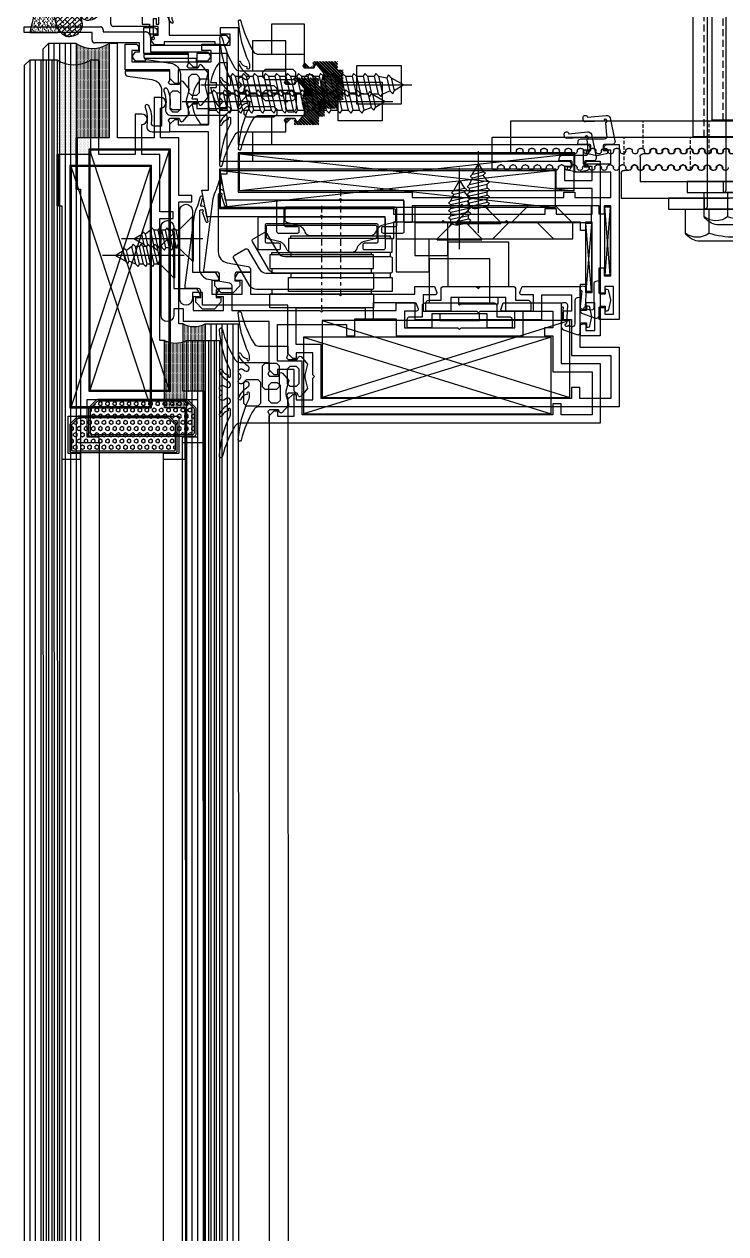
# Model space of a CAD drawing. Header units: inches. Extents: x 4821 to 127877, y 58012 to 433683.
# Drawn here: x 34404.5 to 34531.6, y 149500.8 to 149720 of the extents above; entities that cross this region are included whole.
import ezdxf

# ---------------------------------------------------------------- set-up
doc = ezdxf.new("R2010")
doc.units = ezdxf.units.IN
doc.header["$MEASUREMENT"] = 0
for name, pattern in [('$1$AUSGEZOGEN', [0]), ('$1$Center', [29.999999, 12, -6, 6, -6]), ('$1$DASHDOT', [25.4, 12.7, -6.35, 0, -6.35]), ('$1$DASHED', [19.05, 12.7, -6.35])]:
    doc.linetypes.add(name, pattern=pattern)
for name, color, linetype in [('$1$ACC', 2, 'Continuous'), ('$1$BEAM', 2, 'Continuous'), ('A-FURN-FIXD', 10, 'Continuous'), ('A-FURN-FREE', 10, 'Continuous'), ('A-WAL-CMU', 7, 'Continuous')]:
    doc.layers.add(name, color=color, linetype=linetype)

# ---------------------------------------------------------------- blocks, each defined once
blk = doc.blocks.new('$1$joint silicone 2')
h = blk.add_hatch()
h.set_pattern_fill('AR-SAND', color=11, scale=0.3)
h.set_pattern_definition([(37.5, (18049.9647, 8866.313), (-0.018898007, 0.578047131), [0, -0.456, 0, -0.51, 0, -0.4875]), (7.5, (18049.9647, 8866.313), (0.530933012, 0.84664382), [0, -0.246, 0, -0.411, 0, -0.1575]), (327.5, (18049.5957, 8866.313), (0.934242559, 0.001697716), [0, -0.15, 0, -0.54, 0, -0.705]), (317.5, (18049.5957, 8866.313), (0.90183798, 0.26330267), [0, -0.075, 0, -0.354, 0, -0.405])])
edge = h.paths.add_edge_path()
edge.add_line((-6.23, 1.18), (-6.21, 1.17))
edge.add_line((-6.21, 1.17), (-5.75, 0.91))
edge.add_line((-5.75, 0.91), (-5.19, 0.68))
edge.add_line((-5.19, 0.68), (-4.55, 0.49))
edge.add_line((-4.55, 0.49), (-3.83, 0.33))
edge.add_line((-3.83, 0.33), (-3.05, 0.21))
edge.add_line((-3.05, 0.21), (-2.21, 0.11))
edge.add_line((-2.21, 0.11), (-1.35, 0.05))
edge.add_line((-1.35, 0.05), (-0.45, 0.01))
edge.add_line((-0.45, 0.01), (0.45, -0.01))
edge.add_line((0.45, -0.01), (1.36, 0.01))
edge.add_line((1.36, 0.01), (2.25, 0.05))
edge.add_line((2.25, 0.05), (3.12, 0.11))
edge.add_line((3.12, 0.11), (3.95, 0.21))
edge.add_line((3.95, 0.21), (4.73, 0.33))
edge.add_line((4.73, 0.33), (5.45, 0.49))
edge.add_line((5.45, 0.49), (6.1, 0.68))
edge.add_line((6.1, 0.68), (6.66, 0.91))
edge.add_line((6.66, 0.91), (7.12, 1.17))
edge.add_line((7.12, 1.17), (7.13, 1.18))
edge.add_line((7.13, 1.18), (7.45, 0.83))
edge.add_line((7.45, 0.83), (7.45, -4.17))
edge.add_arc((0.45, -28.17), 25, 73.7398, 106.2602)
edge.add_line((-6.55, -4.17), (-6.55, 0.83))
edge.add_line((-6.55, 0.83), (-6.23, 1.18))
at = {"color": 11}
blk.add_lwpolyline([(-6.23, 1.18), (-6.21, 1.17), (-5.75, 0.91), (-5.19, 0.68), (-4.55, 0.49), (-3.83, 0.33), (-3.05, 0.21), (-2.21, 0.11), (-1.35, 0.05), (-0.45, 0.01), (0.45, -0.01), (1.36, 0.01), (2.25, 0.05), (3.12, 0.11), (3.95, 0.21), (4.73, 0.33), (5.45, 0.49), (6.1, 0.68), (6.66, 0.91), (7.12, 1.17), (7.13, 1.18), (7.45, 0.83), (7.45, -4.17, 0.142857), (-6.55, -4.17), (-6.55, 0.83)], format="xyb", close=True, dxfattribs=at)
blk = doc.blocks.new('$1$GTSY500502')
at = {"color": 151}
blk.add_lwpolyline([(-1.78, 2.38, -0.668179), (-2.07, 1.7), (-2.35, 1.7), (-2.35, 0), (-2.01, -0.29), (-1.68, 0), (0, 0), (0, -0.49), (-1, -0.49), (-1, -0.99), (1.91, -0.99, 0.15392), (2.48, -0.81, -0.807191), (2.77, -1.07, -0.191853), (2.18, -1.52, -0.072848), (0.68, -1.72), (0, -1.72), (0, -3), (-2.5, -3), (-2.5, -2.5, 0.414214), (-2.8, -2.2), (-8.2, -2.2, 0.414214), (-8.5, -2.5), (-8.5, -3), (-11, -3), (-11, -1.72), (-11.68, -1.72, -0.072848), (-13.18, -1.52, -0.191853), (-13.77, -1.07, -0.807191), (-13.48, -0.81, 0.15392), (-12.91, -0.99), (-10, -0.99), (-10, -0.49), (-11, -0.49), (-11, 0), (-9.32, 0), (-8.99, -0.29), (-8.65, 0), (-8.65, 1.7), (-8.93, 1.7, -0.668179), (-9.22, 2.38), (-7.8, 3.8), (-3.2, 3.8)], format="xyb", close=True, dxfattribs=at)
blk.add_lwpolyline([(-3.64, 0.49), (-4.13, 0), (-6.87, 0), (-7.36, 0.49), (-7.36, 1.47), (-6.87, 1.96), (-4.13, 1.96), (-3.64, 1.47)], close=True, dxfattribs=at)
blk = doc.blocks.new('$1$Fixed bracket Plan')
at = {"layer": 'A-FURN-FIXD', "linetype": '$1$DASHED', "ltscale": 0.1}
blk.add_line((59.15, -25.9), (59.15, 25.9), dxfattribs=at)
at = {"layer": 'A-FURN-FIXD'}
for p, q in [((61.15, -25.9), (61.15, 25.9)), ((58.65, 22.83), (58.65, -38.58)), ((97.6, -26), (9.7, -26)), ((46.15, -25.9), (61.15, -25.9)), ((97.6, -31.5), (97.6, -26)), ((55.2, -32), (55.4, -32)), ((56.3, -31), (56.5, -31)), ((57.4, -32), (57.6, -32)), ((58.5, -31), (58.7, -31)), ((59.6, -32), (59.8, -32)), ((60.7, -31), (60.9, -31)), ((61.8, -32), (62, -32)), ((62.9, -31), (63.1, -31)), ((64, -32), (64.2, -32)), ((65.1, -31), (65.3, -31)), ((66.2, -32), (66.4, -32)), ((67.3, -31), (67.5, -31)), ((68.4, -32), (68.6, -32)), ((69.5, -31), (69.7, -31)), ((70.6, -32), (70.8, -32)), ((71.7, -31), (71.9, -31)), ((72.8, -32), (73.7, -32)), ((73.9, -31), (74.1, -31)), ((74.2, -32.5), (74.2, -37)), ((76.1, -31), (76.3, -31)), ((78.3, -31), (78.5, -31)), ((80.5, -31), (80.7, -31)), ((82.7, -31), (82.9, -31)), ((84.9, -31), (85.1, -31)), ((87.1, -31), (87.3, -31)), ((89.3, -31), (89.5, -31)), ((91.5, -31), (91.7, -31)), ((93.7, -31), (93.9, -31)), ((95.9, -31), (96.1, -31)), ((41.65, -37), (65.65, -37)), ((74.2, -37), (54.65, -37)), ((59.15, -37), (59.15, -39)), ((65.65, -37), (65.65, -39)), ((65.65, -39), (41.65, -39)), ((48.23, -39), (59.07, -39)), ((58.33, -39), (58.33, -43.41)), ((62.58, -39), (59.07, -39)), ((62.58, -43.41), (62.58, -39)), ((47.05, -44.83), (60.25, -44.83))]:
    blk.add_line(p, q, dxfattribs=at)
at = {"layer": 'A-FURN-FIXD', "linetype": '$1$DASHED', "ltscale": 0.05}
for p, q in [((61.65, -31.93), (61.65, -26)), ((73.65, -31.07), (73.65, -26))]:
    blk.add_line(p, q, dxfattribs=at)
at = {"layer": 'A-FURN-FIXD'}
for centre, radius, start, end in [((55.3, -31.5), 0.5, 180, 0), ((55.4, -31.5), 0.5, 270, 0), ((56.3, -31.5), 0.5, 90, 180), ((56.4, -31.5), 0.5, 0, 180), ((56.5, -31.5), 0.5, 0, 90), ((57.4, -31.5), 0.5, 180, 270), ((57.5, -31.5), 0.5, 180, 0), ((57.6, -31.5), 0.5, 270, 0), ((58.5, -31.5), 0.5, 90, 180), ((58.6, -31.5), 0.5, 0, 180), ((58.7, -31.5), 0.5, 0, 90), ((59.6, -31.5), 0.5, 180, 270), ((59.7, -31.5), 0.5, 180, 0), ((59.8, -31.5), 0.5, 270, 0), ((60.7, -31.5), 0.5, 90, 180), ((60.8, -31.5), 0.5, 0, 180), ((60.9, -31.5), 0.5, 0, 90), ((61.8, -31.5), 0.5, 180, 270), ((61.9, -31.5), 0.5, 180, 0), ((62, -31.5), 0.5, 270, 0), ((62.9, -31.5), 0.5, 90, 180), ((63, -31.5), 0.5, 0, 180), ((63.1, -31.5), 0.5, 0, 90), ((64, -31.5), 0.5, 180, 270), ((64.1, -31.5), 0.5, 180, 0), ((64.2, -31.5), 0.5, 270, 0), ((65.1, -31.5), 0.5, 90, 180), ((65.2, -31.5), 0.5, 0, 180), ((65.3, -31.5), 0.5, 0, 90), ((66.2, -31.5), 0.5, 180, 270), ((66.3, -31.5), 0.5, 180, 0), ((66.4, -31.5), 0.5, 270, 0), ((67.3, -31.5), 0.5, 90, 180), ((67.4, -31.5), 0.5, 0, 180), ((67.5, -31.5), 0.5, 0, 90), ((68.4, -31.5), 0.5, 180, 270), ((68.5, -31.5), 0.5, 180, 0), ((68.6, -31.5), 0.5, 270, 360), ((69.5, -31.5), 0.5, 90, 180), ((69.6, -31.5), 0.5, 0, 180), ((69.7, -31.5), 0.5, 0, 90), ((70.6, -31.5), 0.5, 180, 270), ((70.7, -31.5), 0.5, 180, 0), ((70.8, -31.5), 0.5, 270, 0), ((71.7, -31.5), 0.5, 90, 180), ((71.8, -31.5), 0.5, 0, 180), ((71.9, -31.5), 0.5, 0, 90), ((72.8, -31.5), 0.5, 180, 270), ((72.9, -31.5), 0.5, 180, 0), ((73.9, -31.5), 0.5, 90, 180), ((73.7, -32.5), 0.5, 0, 90), ((74.1, -31.5), 0.5, 0, 90), ((75.1, -31.5), 0.5, 180, 0), ((76.1, -31.5), 0.5, 90, 180), ((76.3, -31.5), 0.5, 0, 90), ((77.3, -31.5), 0.5, 180, 0), ((78.3, -31.5), 0.5, 90, 180), ((78.5, -31.5), 0.5, 0, 90), ((79.5, -31.5), 0.5, 180, 0), ((80.5, -31.5), 0.5, 90, 180), ((80.7, -31.5), 0.5, 0, 90), ((81.7, -31.5), 0.5, 180, 0), ((82.7, -31.5), 0.5, 90, 180), ((82.9, -31.5), 0.5, 0, 90), ((83.9, -31.5), 0.5, 180, 0), ((84.9, -31.5), 0.5, 90, 180), ((85.1, -31.5), 0.5, 0, 90), ((86.1, -31.5), 0.5, 180, 0), ((87.1, -31.5), 0.5, 90, 180), ((87.3, -31.5), 0.5, 0, 90), ((88.3, -31.5), 0.5, 180, 0), ((89.3, -31.5), 0.5, 90, 180), ((89.5, -31.5), 0.5, 0, 90), ((90.5, -31.5), 0.5, 180, 0), ((91.5, -31.5), 0.5, 90, 180), ((91.7, -31.5), 0.5, 0, 90), ((92.7, -31.5), 0.5, 180, 0), ((93.7, -31.5), 0.5, 90, 180), ((93.9, -31.5), 0.5, 0, 90), ((94.9, -31.5), 0.5, 180, 0), ((95.9, -31.5), 0.5, 90, 180), ((96.1, -31.5), 0.5, 0, 90), ((97.1, -31.5), 0.5, 180, 0), ((59.07, -38.58), 0.417, 180, 270), ((53.65, -28.37), 15.75, 252.7319, 287.2681), ((60.45, -40.54), 3.57, 233.4429, 306.5571), ((59.73, -41.37), 3.5, 278.6993, 324.5157)]:
    blk.add_arc(centre, radius, start, end, dxfattribs=at)
blk = doc.blocks.new('$1$Stay Arm 93652400PI')
at = {"layer": 'A-FURN-FIXD', "linetype": '$1$Center', "ltscale": 0.1}
blk.add_line((147.23, 130.15), (147.23, 149.12), dxfattribs=at)
at = {"layer": 'A-FURN-FIXD'}
for p, q in [((138.23, 145.32), (138.23, 146.12)), ((156.23, 145.32), (156.23, 146.12)), ((138.23, 141.52), (138.23, 142.32)), ((138.23, 141.52), (138.23, 142.32)), ((156.23, 141.52), (156.23, 142.3))]:
    blk.add_line(p, q, dxfattribs=at)
for points in [[(137.83, 146.12), (137.83, 148.62), (156.63, 148.62), (156.63, 146.12)], [(137.83, 139.02), (156.63, 139.02), (156.63, 141.52), (137.83, 141.52)]]:
    blk.add_lwpolyline(points, close=True, dxfattribs=at)
for points in [[(157.25, 142.32), (138.13, 142.32, -0.414214), (137.83, 142.62), (137.83, 145.02, -0.414214), (138.13, 145.32), (158.97, 145.32, -0.26675), (160.27, 144.58), (163.18, 139.58, -0.414214), (163.08, 139.17), (161, 137.96, -0.414214), (160.59, 138.07), (158.55, 141.58, 0.26675)], [(158.43, 132.12), (136.03, 132.12, -0.414214), (135.73, 132.42), (135.73, 137.82, -0.414214), (136.03, 138.12), (139.43, 138.12, -0.414214), (139.73, 137.82), (139.73, 137.16, -0.414214), (139.43, 136.86), (137.29, 136.86, 0.414214), (136.99, 136.56), (136.99, 133.68, 0.414214), (137.29, 133.38), (157.17, 133.38, 0.414214), (157.47, 133.68), (157.47, 136.56, 0.414214), (157.17, 136.86), (155.03, 136.86, -0.414214), (154.73, 137.16), (154.73, 137.82, -0.414214), (155.03, 138.12), (158.43, 138.12, -0.414214), (158.73, 137.82), (158.73, 132.42, -0.414214)], [(137.47, 136.13), (139.47, 136.62, 0.253533), (140.87, 137.91, -0.319758), (141.82, 138.58), (152.65, 138.58, -0.319758), (153.59, 137.91, 0.253533), (155, 136.62), (157, 136.13, -0.344221), (157.22, 135.83), (157.22, 133.93, -0.414214), (156.92, 133.63), (137.54, 133.63, -0.414214), (137.24, 133.93), (137.24, 135.83, -0.344221)]]:
    blk.add_lwpolyline(points, format="xyb", close=True, dxfattribs=at)
blk.add_lwpolyline([(156.23, 139.02), (156.23, 138.58), (138.23, 138.58), (138.23, 139.02)], dxfattribs=at)
blk = doc.blocks.new('$1$GTSY500109')
at = {"layer": 'A-FURN-FIXD'}
blk.add_lwpolyline([(5.93, -8.75, 0.57735), (5.07, -8.75, -1), (4.2, -8.25), (4.49, -7.75, 0.965781), (3.64, -7.22, -0.138673), (1.56, -8.98, -1.037842), (1.37, -8.52, 0.283592), (2.23, -7.43, -0.584426), (2.31, -7.4, 1.39494), (2.44, -7), (1.75, -7, 0.111575), (1.32, -7.1, -0.09543), (-6.01, -9, -0.91232), (-6.08, -8.51, 0.076551), (-0.47, -6.14, 0.260148), (0, -5.29), (0, 0), (1.56, 0), (2.11, -0.24), (2.45, 0.05), (2.45, 1.67), (1.96, 1.89), (1.81, 2.1), (1.92, 2.38), (3.29, 3.53), (5.21, 3.03), (5.79, 3.03), (7.71, 3.53), (9.08, 2.38), (9.19, 2.1), (9.03, 1.89), (8.55, 1.67), (8.55, 0.05), (8.88, -0.24), (9.44, 0), (11, 0), (11, -5.29, 0.260148), (11.47, -6.14, 0.076551), (17.08, -8.51, -0.91232), (17, -9, -0.09543), (9.68, -7.1, 0.111575), (9.25, -7), (8.55, -7, 1.39494), (8.69, -7.4, -0.584426), (8.77, -7.43, 0.283592), (9.62, -8.52, -1.037842), (9.43, -8.98, -0.138673), (7.36, -7.22, 0.965781), (6.51, -7.75), (6.8, -8.25, -1)], format="xyb", close=True, dxfattribs=at)
for points in [[(4.13, -0.07), (3.64, 0.42), (3.64, 1.47), (4.13, 1.96), (6.87, 1.96), (7.36, 1.47), (7.36, 0.42), (6.87, -0.07)], [(3.59, -4.6), (3.1, -4.11), (3.1, -2.07), (3.59, -1.58), (7.41, -1.58), (7.9, -2.07), (7.9, -4.11), (7.41, -4.6)]]:
    blk.add_lwpolyline(points, close=True, dxfattribs=at)
blk = doc.blocks.new('$1$Flat head screw 4.2x9mm')
at = {"color": 71}
for p, q in [((-4.05, 0), (-4.05, -0.19)), ((4.05, 0), (-4.05, 0)), ((4.05, 0), (4.05, -0.19)), ((4.05, -0.19), (-4.05, -0.19)), ((-4.05, -0.19), (-1.78, -2.47)), ((4.05, -0.19), (1.78, -2.47)), ((-1.6, -3.17), (-2.02, -3.59)), ((-2.02, -3.59), (-1.6, -3.83)), ((0.29, -2.74), (-1.6, -3.17)), ((-1.6, -2.89), (-1.6, -3.17)), ((1.6, -3.1), (-1.6, -3.83)), ((1.6, -3.73), (-1.6, -4.45)), ((-1.6, -3.83), (-1.6, -4.45)), ((1.6, -3.1), (1.19, -2.88)), ((1.6, -3.1), (1.6, -2.89)), ((1.6, -3.1), (1.6, -3.73)), ((2.02, -3.96), (1.6, -3.73)), ((1.6, -4.38), (2.02, -3.96)), ((-1.6, -4.45), (-2.02, -4.87)), ((-2.02, -4.87), (-1.6, -5.11)), ((-1.6, -5.73), (-2.02, -6.15)), ((-2.02, -6.15), (-1.6, -6.39)), ((1.6, -4.38), (-1.6, -5.11)), ((1.6, -5.01), (-1.6, -5.73)), ((-1.6, -5.11), (-1.6, -5.73)), ((1.6, -5.66), (-1.6, -6.39)), ((-1.6, -6.39), (-1.6, -7.12)), ((1.6, -6.4), (-1.6, -7.12)), ((1.6, -4.38), (1.6, -5.01)), ((2.02, -5.24), (1.6, -5.01)), ((1.6, -5.66), (2.02, -5.24)), ((1.6, -5.66), (1.6, -6.4)), ((2.02, -6.63), (1.6, -6.4)), ((-1.6, -7.12), (-2.02, -7.55)), ((-2.02, -7.55), (-1.6, -7.78)), ((1.6, -7.05), (-1.6, -7.78)), ((-1.6, -7.78), (-0.88, -8.73)), ((-0.88, -8.73), (-1.3, -9.15)), ((1.06, -8.29), (-0.88, -8.73)), ((1.6, -7.05), (1.06, -8.29)), ((1.48, -8.52), (1.06, -8.29)), ((1.06, -8.95), (1.48, -8.52)), ((1.6, -7.05), (2.02, -6.63)), ((-1.3, -9.15), (-0.88, -9.38)), ((1.06, -8.95), (-0.88, -9.38)), ((0, -10.79), (-0.88, -9.38)), ((1.06, -8.95), (0, -10.79))]:
    blk.add_line(p, q, dxfattribs=at)
at = {"color": 2}
blk.add_line((0, 1.7), (0, -13.07), dxfattribs=at)
at = {"color": 71}
for centre, radius, start, end in [((-2.2, -2.89), 0.6, 0, 45), ((0.57, -3.99), 1.28, 60.7936, 102.7393), ((2.2, -2.89), 0.6, 135, 180)]:
    blk.add_arc(centre, radius, start, end, dxfattribs=at)
blk = doc.blocks.new('$1$closekit')
at = {"layer": 'A-FURN-FREE'}
for p, q in [((-19.4, 14), (-16.4, 17)), ((-19.4, 9), (-16.4, 6)), ((-19.4, 1.05), (-16.4, 4.05)), ((-16.4, 4.05), (-18.67, 1.78)), ((-16.21, 4.05), (-16.4, 4.05)), ((-16.4, -4.05), (-16.4, 4.05)), ((-16.21, -4.05), (-16.21, 4.05)), ((-14.51, 0), (-29.28, 0)), ((-27, 0), (-25.59, 0.88)), ((-25.15, -1.06), (-27, 0)), ((-25.36, 1.3), (-25.59, 0.88)), ((-25.15, -1.06), (-25.59, 0.88)), ((-24.94, 0.88), (-25.36, 1.3)), ((-23.99, 1.6), (-24.94, 0.88)), ((-24.5, -1.06), (-24.94, 0.88)), ((-23.75, 2.02), (-23.99, 1.6)), ((-23.26, -1.6), (-23.99, 1.6)), ((-23.33, 1.6), (-23.75, 2.02)), ((-22.61, -1.6), (-23.33, 1.6)), ((-22.6, 1.6), (-23.33, 1.6)), ((-22.36, 2.02), (-22.6, 1.6)), ((-21.87, -1.6), (-22.6, 1.6)), ((-21.94, 1.6), (-22.36, 2.02)), ((-21.32, 1.6), (-21.94, 1.6)), ((-21.22, -1.6), (-21.94, 1.6)), ((-21.08, 2.02), (-21.32, 1.6)), ((-20.59, -1.6), (-21.32, 1.6)), ((-20.66, 1.6), (-21.08, 2.02)), ((-20.04, 1.6), (-20.66, 1.6)), ((-19.94, -1.6), (-20.66, 1.6)), ((-19.8, 2.02), (-20.04, 1.6)), ((-19.31, -1.6), (-20.04, 1.6)), ((-19.38, 1.6), (-19.8, 2.02)), ((-18.95, -0.29), (-19.38, 1.6)), ((-19.1, 1.6), (-19.38, 1.6)), ((-25.15, -1.06), (-24.73, -1.48)), ((-24.73, -1.48), (-24.5, -1.06)), ((-23.26, -1.6), (-24.5, -1.06)), ((-23.26, -1.6), (-22.84, -2.02)), ((-22.84, -2.02), (-22.61, -1.6)), ((-21.87, -1.6), (-22.61, -1.6)), ((-21.87, -1.6), (-21.45, -2.02)), ((-21.45, -2.02), (-21.22, -1.6)), ((-20.59, -1.6), (-21.22, -1.6)), ((-20.59, -1.6), (-20.17, -2.02)), ((-20.17, -2.02), (-19.94, -1.6)), ((-19.31, -1.6), (-19.94, -1.6)), ((-19.4, -1.05), (-16.4, -4.05)), ((-19.31, -1.6), (-19.08, -1.19)), ((-19.31, -1.6), (-19.1, -1.6)), ((-16.4, -4.05), (-18.67, -1.78)), ((-16.21, -4.05), (-16.4, -4.05))]:
    blk.add_line(p, q, dxfattribs=at)
blk.add_lwpolyline([(-16.4, -11.5), (-16.4, 20.5), (-19.4, 20.5), (-19.4, -11.5), (-10.4, -11.5), (-10.4, -5.5), (-16.4, -5.5)], dxfattribs=at)
blk.add_lwpolyline([(-4.3, -6.75, -0.414214), (-4.8, -6.25), (-4.8, -0.4), (-4.4, 0), (-4.8, 0.4), (-4.8, 6.25, -0.414214), (-4.3, 6.75), (-2.3, 6.75), (-2.3, 9, -0.414214), (-1.8, 9.5), (-0.3, 9.5), (-0.3, 5), (-2.8, 5), (-2.8, -5), (-0.3, -5), (-0.3, -9.5), (-1.8, -9.5, -0.414214), (-2.3, -9), (-2.3, -6.75)], format="xyb", close=True, dxfattribs=at)
for points in [[(-12.8, 5.5), (-12.8, -5.5), (-4.8, -5.5), (-4.8, 5.5)], [(-2.8, -3.59), (-1.62, -3.59), (-1.62, 3.59), (-2.8, 3.59)]]:
    blk.add_lwpolyline(points, close=True, dxfattribs=at)
for centre, radius, start, end in [((-19.1, 2.2), 0.6, 270, 315), ((-19.1, -2.2), 0.6, 45, 90), ((-20.2, -0.57), 1.28, 330.7936, 12.7393)]:
    blk.add_arc(centre, radius, start, end, dxfattribs=at)
blk = doc.blocks.new('$1$latsg')
at = {"color": 16}
blk.add_line((0, -4.63), (0, -4.63), dxfattribs=at)
at = {"color": 151}
blk.add_lwpolyline([(0, -2.33, -0.414214), (-0.5, -2.83), (-1.6, -2.83), (-1.6, -2.05, 0.414214), (-1.7, -1.95), (-2.49, -1.95), (-3.73, -3.14), (-3.73, -5.28), (-2.49, -6.47), (-1.7, -6.47, 0.414214), (-1.6, -6.37), (-1.6, -5.59), (-0.5, -5.59, -0.414214), (0, -6.09), (0, -8.42), (0.49, -8.42, 0.033024), (0.62, -8.41), (13.31, -6.73, 0.089231), (14.99, -6.16, -0.031349), (16.66, -5.63, 1.042186), (16.52, -5.25, 0.003956), (15.1, -5.64, -0.540004), (14.96, -5.55), (14.96, -5.32, 0.357511), (14.56, -4.83), (12.11, -4.34, 0.933108), (12.03, -4.63), (13.86, -5.26, -1.216572), (14.2, -5.46, -0.554991), (13.97, -5.84), (3.65, -5.84, -0.36397), (1.68, -4.19), (1.02, -0.41, 0.36397), (0.52, 0), (0, 0)], format="xyb", close=True, dxfattribs=at)
blk = doc.blocks.new('$1$GTSY500112')
at = {"layer": 'A-FURN-FIXD'}
blk.add_lwpolyline([(5.93, -11.75, 0.57735), (5.07, -11.75, -1), (4.2, -11.25), (4.49, -10.75, 0.965781), (3.64, -10.22, -0.138673), (1.56, -11.98, -1.037842), (1.37, -11.52, 0.283592), (2.23, -10.43, -0.584426), (2.31, -10.4, 1.39494), (2.44, -10), (1.75, -10, 0.111575), (1.32, -10.1, -0.09543), (-6.01, -12, -0.91232), (-6.08, -11.51, 0.076551), (-0.47, -9.14, 0.260148), (0, -8.29), (0, 0), (1.56, 0), (2.11, -0.24), (2.45, 0.05), (2.45, 1.67), (1.96, 1.89), (1.81, 2.1), (1.92, 2.38), (3.29, 3.53), (5.21, 3.03), (5.79, 3.03), (7.71, 3.53), (9.08, 2.38), (9.19, 2.1), (9.03, 1.89), (8.55, 1.67), (8.55, 0.05), (8.88, -0.24), (9.44, 0), (11, 0), (11, -8.29, 0.260148), (11.47, -9.14, 0.076551), (17.08, -11.51, -0.91232), (17, -12, -0.09543), (9.68, -10.1, 0.111575), (9.25, -10), (8.55, -10, 1.39494), (8.69, -10.4, -0.584426), (8.77, -10.43, 0.283592), (9.62, -11.52, -1.037842), (9.43, -11.98, -0.138673), (7.36, -10.22, 0.965781), (6.51, -10.75), (6.8, -11.25, -1)], format="xyb", close=True, dxfattribs=at)
for points in [[(4.13, -0.07), (3.64, 0.42), (3.64, 1.47), (4.13, 1.96), (6.87, 1.96), (7.36, 1.47), (7.36, 0.42), (6.87, -0.07)], [(4.01, -1.58), (4.5, -2.07), (4.5, -7.11), (4.01, -7.6), (3.19, -7.6), (2.7, -7.11), (2.7, -2.07), (3.19, -1.58)], [(7.81, -7.6), (6.99, -7.6), (6.5, -7.11), (6.5, -2.07), (6.99, -1.58), (7.81, -1.58), (8.3, -2.07), (8.3, -7.11)]]:
    blk.add_lwpolyline(points, close=True, dxfattribs=at)
blk = doc.blocks.new('$1$butile2')
h = blk.add_hatch(color=11)
h.dxf.hatch_style = 1
h.paths.add_polyline_path([(9.3, 0.2), (0, 0.2), (0, 0), (9.3, 0)])
at = {"color": 11}
blk.add_lwpolyline([(9.3, 0.2), (0, 0.2), (0, 0), (9.3, 0)], close=True, dxfattribs=at)
blk = doc.blocks.new('$1$inner silicone')
h = blk.add_hatch()
h.set_pattern_fill('DOTS', scale=4)
h.paths.add_polyline_path([(12.2, 0), (12.2, -0.2), (12.2, -4), (0, -4, 0.23607), (0, 0)])
at = {"color": 7}
blk.add_line((12.2, -0.2), (12.2, 0), dxfattribs=at)
blk.add_arc((-4, -2), 4.47, 333.4347, 26.5653, dxfattribs=at)
blk = doc.blocks.new('$1$RHS4.2x32')
at = {"layer": 'A-FURN-FIXD'}
for p, q in [((1.42, 4.1), (0, 4.1)), ((0, -4.1), (0, 4.1)), ((-32, 0), (-30.26, 1.09)), ((-29.72, -1.3), (-32, 0)), ((-29.98, 1.61), (-30.26, 1.09)), ((-29.72, -1.3), (-30.26, 1.09)), ((-29.45, 1.09), (-29.98, 1.61)), ((-28.23, 1.58), (-29.45, 1.09)), ((-28.91, -1.3), (-29.45, 1.09)), ((-27.85, 2.1), (-28.13, 1.58)), ((-27.42, -1.58), (-28.13, 1.58)), ((-27.33, 1.58), (-27.85, 2.1)), ((-26.14, 1.58), (-27.33, 1.58)), ((-26.61, -1.58), (-27.33, 1.58)), ((-25.85, 2.1), (-26.14, 1.58)), ((-25.42, -1.58), (-26.14, 1.58)), ((-25.33, 1.58), (-25.85, 2.1)), ((-24.61, -1.58), (-25.33, 1.58)), ((-24.14, 1.58), (-25.33, 1.58)), ((-23.85, 2.1), (-24.14, 1.58)), ((-23.43, -1.58), (-24.14, 1.58)), ((-23.33, 1.58), (-23.85, 2.1)), ((-22.62, -1.58), (-23.33, 1.58)), ((-22.14, 1.58), (-23.33, 1.58)), ((-21.86, 2.1), (-22.14, 1.58)), ((-21.43, -1.58), (-22.14, 1.58)), ((-21.33, 1.58), (-21.86, 2.1)), ((-20.62, -1.58), (-21.33, 1.58)), ((-20.15, 1.58), (-21.33, 1.58)), ((-19.86, 2.1), (-20.15, 1.58)), ((-19.43, -1.58), (-20.15, 1.58)), ((-19.86, 2.1), (-19.34, 1.58)), ((-18.62, -1.58), (-19.34, 1.58)), ((-18.15, 1.58), (-19.34, 1.58)), ((-17.86, 2.1), (-18.15, 1.58)), ((-17.43, -1.58), (-18.15, 1.58)), ((-17.34, 1.58), (-17.86, 2.1)), ((-16.63, -1.58), (-17.34, 1.58)), ((-16.15, 1.58), (-17.34, 1.58)), ((-15.86, 2.1), (-16.15, 1.58)), ((-15.44, -1.58), (-16.15, 1.58)), ((-15.34, 1.58), (-15.86, 2.1)), ((-14.63, -1.58), (-15.34, 1.58)), ((-14.15, 1.58), (-15.34, 1.58)), ((-13.87, 2.1), (-14.15, 1.58)), ((-13.44, -1.58), (-14.15, 1.58)), ((-13.44, -1.58), (-14.15, 1.58)), ((-13.34, 1.58), (-13.87, 2.1)), ((-12.63, -1.58), (-13.34, 1.58)), ((-12.16, 1.58), (-13.34, 1.58)), ((-11.87, 2.1), (-12.16, 1.58)), ((-11.44, -1.58), (-12.16, 1.58)), ((-11.35, 1.58), (-11.87, 2.1)), ((-10.63, -1.58), (-11.35, 1.58)), ((-10.16, 1.58), (-11.35, 1.58)), ((-9.87, 2.1), (-10.16, 1.58)), ((-9.45, -1.58), (-10.16, 1.58)), ((-9.35, 1.58), (-9.87, 2.1)), ((-8.64, -1.58), (-9.35, 1.58)), ((-8.16, 1.58), (-9.35, 1.58)), ((-7.88, 2.1), (-8.16, 1.58)), ((-7.45, -1.58), (-8.16, 1.58)), ((-7.35, 1.58), (-7.88, 2.1)), ((-6.64, -1.58), (-7.35, 1.58)), ((-6.17, 1.58), (-7.35, 1.58)), ((-5.88, 2.1), (-6.17, 1.58)), ((-5.45, -1.58), (-6.17, 1.58)), ((-5.36, 1.58), (-5.88, 2.1)), ((-4.64, -1.58), (-5.36, 1.58)), ((-4.17, 1.58), (-5.36, 1.58)), ((-3.88, 2.1), (-4.17, 1.58)), ((-3.45, -1.58), (-4.17, 1.58)), ((-3.45, -1.58), (-4.17, 1.58)), ((-3.36, 1.58), (-3.88, 2.1)), ((-2.64, -1.58), (-3.36, 1.58)), ((-2.17, 1.58), (-3.36, 1.58)), ((-1.88, 2.1), (-2.17, 1.58)), ((-1.46, -1.58), (-2.17, 1.58)), ((-1.36, 1.58), (-1.88, 2.1)), ((-0.65, -1.58), (-1.36, 1.58)), ((-0.17, 1.58), (-1.36, 1.58)), ((0, 1.89), (-0.17, 1.58)), ((0, 0.81), (-0.17, 1.58)), ((3.05, 0.46), (2.04, 0.46)), ((2.04, -0.46), (2.04, 0.46)), ((-29.72, -1.3), (-29.2, -1.82)), ((-29.2, -1.82), (-28.91, -1.3)), ((-27.42, -1.58), (-28.91, -1.3)), ((-27.42, -1.58), (-26.9, -2.1)), ((-26.9, -2.1), (-26.61, -1.58)), ((-25.42, -1.58), (-26.61, -1.58)), ((-25.42, -1.58), (-24.9, -2.1)), ((-24.9, -2.1), (-24.61, -1.58)), ((-23.43, -1.58), (-24.61, -1.58)), ((-23.43, -1.58), (-22.9, -2.1)), ((-22.9, -2.1), (-22.62, -1.58)), ((-21.43, -1.58), (-22.62, -1.58)), ((-21.43, -1.58), (-20.91, -2.1)), ((-20.91, -2.1), (-20.62, -1.58)), ((-19.43, -1.58), (-20.62, -1.58)), ((-19.43, -1.58), (-18.91, -2.1)), ((-18.91, -2.1), (-18.62, -1.58)), ((-17.43, -1.58), (-18.62, -1.58)), ((-17.43, -1.58), (-16.91, -2.1)), ((-16.91, -2.1), (-16.63, -1.58)), ((-15.44, -1.58), (-16.63, -1.58)), ((-15.44, -1.58), (-14.91, -2.1)), ((-14.91, -2.1), (-14.63, -1.58)), ((-13.44, -1.58), (-14.63, -1.58)), ((-13.44, -1.58), (-12.92, -2.1)), ((-12.92, -2.1), (-12.63, -1.58)), ((-11.44, -1.58), (-12.63, -1.58)), ((-11.44, -1.58), (-10.92, -2.1)), ((-10.92, -2.1), (-10.63, -1.58)), ((-9.45, -1.58), (-10.63, -1.58)), ((-9.45, -1.58), (-8.92, -2.1)), ((-8.92, -2.1), (-8.64, -1.58)), ((-7.45, -1.58), (-8.64, -1.58)), ((-7.45, -1.58), (-6.93, -2.1)), ((-6.93, -2.1), (-6.64, -1.58)), ((-5.45, -1.58), (-6.64, -1.58)), ((-5.45, -1.58), (-4.93, -2.1)), ((-4.93, -2.1), (-4.64, -1.58)), ((-3.45, -1.58), (-4.64, -1.58)), ((-3.45, -1.58), (-2.93, -2.1)), ((-2.93, -2.1), (-2.64, -1.58)), ((-1.46, -1.58), (-2.64, -1.58)), ((-1.46, -1.58), (-0.93, -2.1)), ((-0.93, -2.1), (-0.65, -1.58)), ((0, -1.58), (-0.65, -1.58)), ((3.05, -0.46), (2.04, -0.46)), ((1.42, -4.1), (0, -4.1))]:
    blk.add_line(p, q, dxfattribs=at)
at = {"layer": 'A-FURN-FIXD', "linetype": '$1$DASHDOT'}
blk.add_line((4.78, 0), (-34, 0), dxfattribs=at)
at = {"layer": 'A-FURN-FIXD'}
for centre, start, end in [((-5.01, -0.91), 9.6294, 37.9057), ((-5.01, 0.91), 322.0943, 350.3706)]:
    blk.add_arc(centre, 8.15, start, end, dxfattribs=at)
blk = doc.blocks.new('FIRST SLAB EDGE')
at = {"ltscale": 0.5, "extrusion": (-5.69003e-07, 1.56101e-06, 1)}
h = blk.add_hatch(dxfattribs=at)
h.set_pattern_fill('ANSI38', color=21, scale=5, angle=179.0162, style=0)
h.set_pattern_definition([(224.01620899, (628663.00023, -1350614.86026), (0.4342886525, -0.44946453287), []), (314.01620899, (628663.00023, -1350614.86026), (1.3180418379, -0.4646404132), [1.5625, -0.9375])])
h.paths.add_polyline_path([(1142590.93, -1727676.75), (1142591.19, -1727677.21), (1142591.48, -1727677.58), (1142591.8, -1727677.87), (1142592.13, -1727678.07), (1142592.47, -1727678.21), (1142592.81, -1727678.28), (1142593.15, -1727678.29), (1142593.49, -1727678.25), (1142593.8, -1727678.17), (1142594.1, -1727678.05), (1142594.38, -1727677.9), (1142594.62, -1727677.72), (1142594.84, -1727677.52), (1142595.03, -1727677.31), (1142595.18, -1727677.09), (1142595.29, -1727676.87), (1142595.36, -1727676.66), (1142595.4, -1727676.44), (1142595.4, -1727676.21), (1142595.39, -1727675.96), (1142595.35, -1727675.7), (1142595.31, -1727675.4), (1142595.26, -1727675.07), (1142595.22, -1727674.7), (1142595.18, -1727674.29), (1142595.15, -1727673.83), (1142595.13, -1727673.34), (1142595.12, -1727672.82), (1142595.11, -1727672.27), (1142595.11, -1727671.7), (1142595.11, -1727671.13), (1142595.11, -1727670.55), (1142595.11, -1727669.96), (1142595.11, -1727669.39), (1142595.11, -1727668.82), (1142595.12, -1727668.28), (1142595.13, -1727667.75), (1142595.15, -1727667.26), (1142595.18, -1727666.8), (1142595.22, -1727666.39), (1142595.26, -1727666.02), (1142595.31, -1727665.69), (1142595.35, -1727665.39), (1142595.39, -1727665.13), (1142595.4, -1727664.89), (1142595.4, -1727664.66), (1142595.36, -1727664.44), (1142595.29, -1727664.22), (1142595.18, -1727664), (1142595.03, -1727663.78), (1142594.84, -1727663.57), (1142594.62, -1727663.37), (1142594.38, -1727663.19), (1142594.1, -1727663.04), (1142593.8, -1727662.92), (1142593.49, -1727662.84), (1142593.15, -1727662.8), (1142592.81, -1727662.81), (1142592.47, -1727662.88), (1142592.13, -1727663.02), (1142591.8, -1727663.23), (1142591.48, -1727663.51), (1142591.19, -1727663.88), (1142590.93, -1727664.34), (1142590.71, -1727664.9), (1142590.51, -1727665.55), (1142590.36, -1727666.27), (1142590.23, -1727667.05), (1142590.13, -1727667.88), (1142590.07, -1727668.75), (1142590.03, -1727669.64), (1142590.02, -1727670.55), (1142590.03, -1727671.45), (1142590.07, -1727672.34), (1142590.13, -1727673.21), (1142590.23, -1727674.04), (1142590.36, -1727674.83), (1142590.51, -1727675.55), (1142590.71, -1727676.19)])
at = {"extrusion": (-5.69003e-07, 1.56101e-06, 1)}
h = blk.add_hatch(dxfattribs=at)
h.set_pattern_fill('DOTS', scale=4, angle=89.9998)
h.set_pattern_definition([(89.99978104, (643348.50674, -1336779.6896), (-0.2499995223, 0.12500095539), [0, -0.25])])
h.paths.add_polyline_path([(1142596.85, -1727699.65), (1142596.85, -1727682.55, -0.293351), (1142590.85, -1727682.55), (1142590.85, -1727699.65), (1142591.05, -1727699.65)])
h = blk.add_hatch(dxfattribs=at)
h.set_pattern_fill('ANSI32', angle=89.9998)
h.set_pattern_definition([(134.99978104, (638250.54594, -1316395.95177), (-0.2651660563, -0.2651640296), []), (134.99978104, (638250.54594, -1316395.775), (-0.2651660563, -0.2651640296), [])])
h.paths.add_polyline_path([(1142638.25, -1727685.79), (1142638.25, -1727687.29), (1142639.25, -1727687.29), (1142639.25, -1727689.74), (1142639.55, -1727690.04), (1142639.25, -1727690.34), (1142639.25, -1727692.79), (1142638.25, -1727692.79), (1142638.25, -1727694.29), (1142633.75, -1727694.29), (1142633.75, -1727693.29), (1142633.15, -1727693.29), (1142632.25, -1727694.19), (1142632.25, -1727693.98), (1142632.01, -1727693.43), (1142632.3, -1727693.1), (1142633.92, -1727693.1), (1142634.14, -1727693.58), (1142634.35, -1727693.73), (1142634.63, -1727693.63), (1142635.78, -1727692.26), (1142635.28, -1727690.33), (1142635.28, -1727689.76), (1142635.78, -1727687.83), (1142634.63, -1727686.46), (1142634.35, -1727686.36), (1142634.14, -1727686.51), (1142633.92, -1727687), (1142632.3, -1727687), (1142632.01, -1727686.66), (1142632.25, -1727686.11), (1142632.25, -1727685.89), (1142633.15, -1727686.79), (1142633.75, -1727686.79), (1142633.75, -1727685.79)])
h = blk.add_hatch(dxfattribs=at)
h.set_pattern_fill('HEX', color=140, scale=3, angle=89.9998)
h.set_pattern_definition([(89.99978104, (645689.6589, -1330423.8154), (-0.64951905283, 2.4822e-06), [0.375, -0.75]), (209.99978104, (645689.6589, -1330423.8154), (0.3247573768, -0.5625012411), [0.375, -0.75]), (149.99978104, (645689.6589, -1330423.4404), (-0.32476167605, -0.5624987589), [0.375, -0.75])])
edge = h.paths.add_edge_path()
edge.add_line((1142612.3, -1727753.05), (1142612.3, -1727748.79))
edge.add_arc((1142612, -1727748.79), 0.3, 719.9998, 764.9998)
edge.add_line((1142612.21, -1727748.58), (1142611.06, -1727747.43))
edge.add_arc((1142610.85, -1727747.65), 0.3, 764.9998, 809.9998)
edge.add_line((1142610.85, -1727747.35), (1142594.85, -1727747.35))
edge.add_arc((1142594.85, -1727747.65), 0.3, 809.9998, 854.9998)
edge.add_line((1142594.64, -1727747.43), (1142593.49, -1727748.58))
edge.add_arc((1142593.7, -1727748.79), 0.3, 854.9998, 899.9998)
edge.add_line((1142593.4, -1727748.79), (1142593.4, -1727753.05))
edge.add_arc((1142593.7, -1727753.05), 0.3, 899.9998, 989.9998)
edge.add_line((1142593.7, -1727753.35), (1142612, -1727753.35))
edge.add_arc((1142612, -1727753.05), 0.3, 629.9998, 719.9998)
at = {"layer": '$1$ACC', "color": 101, "extrusion": (-5.69003e-07, 1.56101e-06, 1), "elevation": -3.35}
for points in [[(1142612.3, -1727753.65, 0.414214), (1142612.6, -1727753.35), (1142612.6, -1727748.67, 0.198912), (1142612.51, -1727748.46), (1142611.19, -1727747.13, 0.198912), (1142610.97, -1727747.05), (1142594.72, -1727747.05, 0.198912), (1142594.51, -1727747.13), (1142593.19, -1727748.46, 0.198912), (1142593.1, -1727748.67), (1142593.1, -1727753.35, 0.414214), (1142593.4, -1727753.65)], [(1142612.3, -1727753.05), (1142612.3, -1727748.79, 0.198912), (1142612.21, -1727748.58), (1142611.06, -1727747.43, 0.198912), (1142610.85, -1727747.35), (1142594.85, -1727747.35, 0.198912), (1142594.64, -1727747.43), (1142593.49, -1727748.58, 0.198912), (1142593.4, -1727748.79), (1142593.4, -1727753.05, 0.414214), (1142593.7, -1727753.35), (1142612, -1727753.35, 0.414214)]]:
    blk.add_lwpolyline(points, format="xyb", close=True, dxfattribs=at)
at = {"color": 165, "linetype": 'Continuous', "extrusion": (-5.69003e-07, 1.56101e-06, 1)}
for p, q in [((1142585.85, -1727682.55, 0), (1142584.85, -1727683.55, 0)), ((1142584.85, -1727683.55, 0), (1142584.89, -1728464.85, 0)), ((1142590.85, -1727682.55, 0), (1142585.85, -1727682.55, 0)), ((1142585.85, -1727682.55, 0), (1142585.89, -1728465.85, 0)), ((1142586.85, -1727682.55, 0), (1142586.89, -1728465.85, 0)), ((1142587.85, -1727682.55, 0), (1142587.89, -1728465.85, 0)), ((1142588.85, -1727682.55, 0), (1142588.89, -1728465.85, 0)), ((1142589.85, -1727682.55, 0), (1142589.89, -1728465.85, 0)), ((1142590.85, -1727682.55, 0), (1142590.89, -1728465.85, 0)), ((1142614.25, -1727733.35, 0), (1142620.25, -1727733.35, 0)), ((1142614.25, -1727733.35, 0), (1142614.29, -1728415.05, 0)), ((1142615.25, -1727733.35, 0), (1142615.29, -1728415.05, 0)), ((1142616.25, -1727733.35, 0), (1142616.29, -1728415.05, 0)), ((1142617.25, -1727733.35, 0), (1142617.29, -1728415.05, 0)), ((1142618.25, -1727733.35, 0), (1142618.29, -1728415.05, 0)), ((1142619.25, -1727733.35, 0), (1142619.29, -1728415.05, 0)), ((1142620.25, -1727733.35, 0), (1142620.29, -1728415.05, 0))]:
    blk.add_line(p, q, dxfattribs=at)
at = {"color": 31, "extrusion": (-5.69003e-07, 1.56101e-06, 1)}
for p, q in [((1142626.25, -1727695.55, 0), (1142626.25, -1727700.85, 0)), ((1142629.25, -1727748.35, 0), (1142629.29, -1728400.05, 0)), ((1142591.65, -1727754.85, 0), (1142591.7, -1728393.55, 0)), ((1142595.05, -1727754.85, 0), (1142595.1, -1728393.55, 0)), ((1142610.05, -1727754.85, 0), (1142610.1, -1728393.55, 0)), ((1142614.05, -1727754.85, 0), (1142614.1, -1728393.55, 0))]:
    blk.add_line(p, q, dxfattribs=at)
at = {"color": 52, "extrusion": (-5.69003e-07, 1.56101e-06, 1)}
for p, q in [((1142607.75, -1727745.35, 0), (1142593.35, -1727701.85, 0)), ((1142607.75, -1727701.85, 0), (1142593.35, -1727745.35, 0)), ((1142620.45, -1727702.55, 0), (1142681.05, -1727709.25, 0)), ((1142681.05, -1727702.55, 0), (1142620.45, -1727709.25, 0)), ((1142687.65, -1727712.1, 0), (1142686.65, -1727724.5, 0)), ((1142687.65, -1727724.5, 0), (1142686.65, -1727712.1, 0)), ((1142680.35, -1727732.75, 0), (1142635.45, -1727746.65, 0)), ((1142635.45, -1727732.75, 0), (1142680.35, -1727746.65, 0))]:
    blk.add_line(p, q, dxfattribs=at)
at = {"color": 16, "linetype": 'Continuous', "extrusion": (-5.69003e-07, 1.56101e-06, 1)}
blk.add_line((1142614.25, -1727754.85, 0), (1142614.25, -1727745.55, 0), dxfattribs=at)
at = {"color": 21, "extrusion": (-5.69003e-07, 1.56101e-06, 1)}
blk.add_lwpolyline([(1142590.93, -1727676.75), (1142591.19, -1727677.21), (1142591.48, -1727677.58), (1142591.8, -1727677.87), (1142592.13, -1727678.07), (1142592.47, -1727678.21), (1142592.81, -1727678.28), (1142593.15, -1727678.29), (1142593.49, -1727678.25), (1142593.8, -1727678.17), (1142594.1, -1727678.05), (1142594.38, -1727677.9), (1142594.62, -1727677.72), (1142594.84, -1727677.52), (1142595.03, -1727677.31), (1142595.18, -1727677.09), (1142595.29, -1727676.87), (1142595.36, -1727676.66), (1142595.4, -1727676.44), (1142595.4, -1727676.21), (1142595.39, -1727675.96), (1142595.35, -1727675.7), (1142595.31, -1727675.4), (1142595.26, -1727675.07), (1142595.22, -1727674.7), (1142595.18, -1727674.29), (1142595.15, -1727673.83), (1142595.13, -1727673.34), (1142595.12, -1727672.82), (1142595.11, -1727672.27), (1142595.11, -1727671.7), (1142595.11, -1727671.13), (1142595.11, -1727670.55), (1142595.11, -1727669.96), (1142595.11, -1727669.39), (1142595.11, -1727668.82), (1142595.12, -1727668.28), (1142595.13, -1727667.75), (1142595.15, -1727667.26), (1142595.18, -1727666.8), (1142595.22, -1727666.39), (1142595.26, -1727666.02), (1142595.31, -1727665.69), (1142595.35, -1727665.39), (1142595.39, -1727665.13), (1142595.4, -1727664.89), (1142595.4, -1727664.66), (1142595.36, -1727664.44), (1142595.29, -1727664.22), (1142595.18, -1727664), (1142595.03, -1727663.78), (1142594.84, -1727663.57), (1142594.62, -1727663.37), (1142594.38, -1727663.19), (1142594.1, -1727663.04), (1142593.8, -1727662.92), (1142593.49, -1727662.84), (1142593.15, -1727662.8), (1142592.81, -1727662.81), (1142592.47, -1727662.88), (1142592.13, -1727663.02), (1142591.8, -1727663.23), (1142591.48, -1727663.51), (1142591.19, -1727663.88), (1142590.93, -1727664.34), (1142590.71, -1727664.9), (1142590.51, -1727665.55), (1142590.36, -1727666.27), (1142590.23, -1727667.05), (1142590.13, -1727667.88), (1142590.07, -1727668.75), (1142590.03, -1727669.64), (1142590.02, -1727670.55), (1142590.03, -1727671.45), (1142590.07, -1727672.34), (1142590.13, -1727673.21), (1142590.23, -1727674.04), (1142590.36, -1727674.83), (1142590.51, -1727675.55), (1142590.71, -1727676.19)], close=True, dxfattribs=at)
at = {"color": 3, "linetype": '$1$Center', "ltscale": 50, "extrusion": (-5.69003e-07, 1.56101e-06, 1), "elevation": -3.35}
blk.add_lwpolyline([(1142599.15, -1727677.05), (1142599.15, -1727677.45), (1142606.75, -1727677.45, -0.414214), (1142607.75, -1727678.45), (1142607.75, -1727681.05), (1142618.05, -1727681.05), (1142618.58, -1727681.71, -0.352941), (1142618.58, -1727682.08), (1142618.05, -1727682.75), (1142616.05, -1727682.75), (1142616.05, -1727682.25), (1142606.8, -1727682.25), (1142606.8, -1727682.75), (1142605.05, -1727682.75), (1142604.52, -1727682.08, -0.352941), (1142604.52, -1727681.71), (1142605.05, -1727681.05), (1142605.75, -1727681.05), (1142605.75, -1727679.45), (1142597.65, -1727679.45, -0.414214), (1142597.15, -1727678.95), (1142597.15, -1727677.55), (1142584.85, -1727677.55), (1142584.85, -1727676.55), (1142598.65, -1727676.55, -0.414214)], format="xyb", close=True, dxfattribs=at)
at = {"color": 31, "extrusion": (-5.69003e-07, 1.56101e-06, 1), "elevation": -3.35}
blk.add_lwpolyline([(1142632.25, -1727684.55), (1142632.25, -1727679.05), (1142626.25, -1727679.05), (1142626.25, -1727684.55)], dxfattribs=at)
blk.add_lwpolyline([(1142632.25, -1727684.55), (1142632.25, -1727679.05), (1142626.25, -1727679.05), (1142626.25, -1727684.55)], dxfattribs=at)
at = {"color": 16, "extrusion": (-5.69003e-07, 1.56101e-06, 1), "elevation": -3.35}
blk.add_lwpolyline([(1142683.45, -1727700.85), (1142683.45, -1727700.85, -0.414214), (1142683.95, -1727701.35), (1142683.95, -1727701.85), (1142682.75, -1727701.85), (1142682.75, -1727704.35), (1142687.75, -1727704.35), (1142687.75, -1727701.85), (1142686.55, -1727701.85), (1142686.55, -1727701.35, -0.414214), (1142687.05, -1727700.85), (1142689.25, -1727700.85), (1142689.25, -1727732.55), (1142685.65, -1727732.55), (1142685.65, -1727730.85, -0.414214), (1142686.15, -1727730.35), (1142686.65, -1727730.35), (1142686.65, -1727731.55), (1142688.25, -1727731.55), (1142688.25, -1727726.55), (1142686.65, -1727726.55), (1142686.65, -1727727.75), (1142686.15, -1727727.75, -0.414214), (1142685.65, -1727727.25), (1142685.65, -1727723.15), (1142686.55, -1727723.15), (1142686.55, -1727724.65), (1142687.75, -1727724.65), (1142687.75, -1727711.95), (1142686.55, -1727711.95), (1142686.55, -1727713.45), (1142685.65, -1727713.45), (1142685.65, -1727711.95), (1142672.55, -1727711.95), (1142672.25, -1727711.65), (1142671.95, -1727711.95), (1142661.05, -1727711.95), (1142660.75, -1727711.65), (1142660.45, -1727711.95), (1142651.75, -1727711.95), (1142651.75, -1727714.95), (1142650.25, -1727714.95), (1142650.25, -1727710.95), (1142639.05, -1727710.95), (1142638.75, -1727710.65), (1142638.45, -1727710.95), (1142617.93, -1727710.95), (1142617.06, -1727706.13), (1142618.25, -1727706.13), (1142618.25, -1727695.55), (1142611.25, -1727695.55), (1142611.25, -1727694.2), (1142612.15, -1727693.3), (1142612.75, -1727693.3), (1142612.75, -1727694.3), (1142618.25, -1727694.3), (1142618.25, -1727684.35), (1142612.75, -1727684.35), (1142612.75, -1727686.8), (1142612.15, -1727686.8), (1142611.25, -1727685.9), (1142611.25, -1727684.35), (1142603.15, -1727684.35), (1142603.15, -1727679.65), (1142604.95, -1727679.65, -0.414214), (1142605.55, -1727680.25), (1142605.55, -1727680.85), (1142604.35, -1727680.85), (1142604.35, -1727682.85), (1142618.75, -1727682.85), (1142618.75, -1727680.85), (1142617.05, -1727680.85), (1142617.05, -1727679.65), (1142620.25, -1727679.65), (1142620.25, -1727700.85), (1142683.45, -1727700.85)], format="xyb", dxfattribs=at)
at = {"color": 16, "linetype": 'Continuous', "extrusion": (-5.69003e-07, 1.56101e-06, 1), "elevation": -3.35}
blk.add_lwpolyline([(1142614.05, -1727745.55), (1142610.25, -1727745.55), (1142610.25, -1727733.35), (1142609.45, -1727733.35), (1142609.45, -1727711.25), (1142611.85, -1727711.25), (1142611.85, -1727710.05), (1142609.45, -1727710.05), (1142609.45, -1727699.65), (1142606.18, -1727699.65), (1142606.18, -1727694.23, 1), (1142606.18, -1727692.33), (1142604.98, -1727692.33), (1142604.98, -1727699.65), (1142598.35, -1727699.65), (1142598.35, -1727682.55), (1142596.85, -1727682.55), (1142596.85, -1727699.65), (1142591.05, -1727699.65), (1142591.05, -1727708.95), (1142591.65, -1727708.95), (1142591.65, -1727754.85), (1142595.05, -1727754.85), (1142595.05, -1727753.85), (1142592.85, -1727753.85), (1142592.85, -1727747.05), (1142612.85, -1727747.05), (1142612.85, -1727753.85), (1142610.05, -1727753.85), (1142610.05, -1727754.85), (1142614.05, -1727754.85)], format="xyb", dxfattribs=at)
at = {"color": 151, "extrusion": (-5.69003e-07, 1.56101e-06, 1), "elevation": -3.35}
blk.add_lwpolyline([(1142608.41, -1727694.55, -0.488949), (1142607.93, -1727693.92, 0.16488), (1142607.41, -1727690.81, 0.929317), (1142606.77, -1727691.09, -0.129525), (1142607.06, -1727694.38, 0.464824), (1142608.04, -1727695.55), (1142611.25, -1727695.55), (1142611.25, -1727693.99), (1142611.01, -1727693.44), (1142611.3, -1727693.1), (1142612.92, -1727693.1), (1142613.14, -1727693.59), (1142613.35, -1727693.74), (1142613.63, -1727693.63), (1142614.78, -1727692.26), (1142614.28, -1727690.33), (1142614.28, -1727689.76), (1142614.78, -1727687.84), (1142613.63, -1727686.47), (1142613.35, -1727686.36), (1142613.14, -1727686.51), (1142612.92, -1727687), (1142611.3, -1727687), (1142611.01, -1727686.66), (1142611.25, -1727686.11), (1142611.25, -1727684.54), (1142603.15, -1727684.54), (1142603.15, -1727684.95, 0.404624), (1142603.63, -1727685.45), (1142607.99, -1727686.09, -0.37979), (1142609.75, -1727688.08), (1142609.75, -1727694.55), (1142608.41, -1727694.55), (1142608.42, -1727694.55)], format="xyb", dxfattribs=at)
blk.add_lwpolyline([(1142611.25, -1727691.42), (1142611.74, -1727691.91), (1142612.72, -1727691.91), (1142613.21, -1727691.42), (1142613.21, -1727688.67), (1142612.72, -1727688.18), (1142611.74, -1727688.18), (1142611.25, -1727688.67)], close=True, dxfattribs=at)
at = {"color": 16, "linetype": '$1$AUSGEZOGEN', "extrusion": (-5.69003e-07, 1.56101e-06, 1), "elevation": -3.35}
blk.add_lwpolyline([(1142649.75, -1727689.8), (1142649.95, -1727690.05), (1142649.75, -1727690.3), (1142649.75, -1727693.55), (1142641.75, -1727693.55), (1142641.75, -1727686.55), (1142649.75, -1727686.55)], close=True, dxfattribs=at)
blk.add_lwpolyline([(1142649.75, -1727689.8), (1142649.95, -1727690.05), (1142649.75, -1727690.3), (1142649.75, -1727693.55), (1142641.75, -1727693.55), (1142641.75, -1727686.55), (1142649.75, -1727686.55)], close=True, dxfattribs=at)
at = {"color": 151, "extrusion": (-5.69003e-07, 1.56101e-06, 1), "elevation": -3.35}
for points in [[(1142684.16, -1727701.11, 0.414214), (1142683.86, -1727700.81), (1142681.75, -1727700.81), (1142681.85, -1727700.23, -0.36397), (1142682.34, -1727699.81), (1142686.57, -1727699.81, 0.512727), (1142687.05, -1727699.16), (1142686.86, -1727696.85, 2.014387), (1142686.47, -1727696.58), (1142683.19, -1727696.75, -0.39893), (1142682.77, -1727696.39), (1142682.73, -1727695.99, -1), (1142683.53, -1727695.91), (1142686.91, -1727695.55, -0.344245), (1142687.64, -1727696.01), (1142688.5, -1727700.14, -0.520567), (1142688.03, -1727700.81), (1142686.64, -1727700.81, 0.414214), (1142686.34, -1727701.11), (1142686.34, -1727701.91), (1142687.17, -1727701.91), (1142687.17, -1727702.24, -0.360315), (1142686.92, -1727702.55), (1142685.31, -1727702.89, -0.094006), (1142685.19, -1727702.89), (1142683.58, -1727702.55, -0.360315), (1142683.32, -1727702.24), (1142683.32, -1727701.91), (1142684.16, -1727701.91)], [(1142685.95, -1727727.96, -0.414214), (1142685.65, -1727727.66), (1142685.65, -1727725.55), (1142685.06, -1727725.65, 0.36397), (1142684.65, -1727726.14), (1142684.65, -1727730.37, -0.512727), (1142683.99, -1727730.84), (1142683.44, -1727730.66, -2.014387), (1142683.18, -1727730.27), (1142683.35, -1727726.99, 0.39893), (1142682.99, -1727726.57), (1142682.59, -1727726.53, 1), (1142682.51, -1727727.32), (1142682.15, -1727730.71, 0.344245), (1142682.61, -1727731.44), (1142684.98, -1727732.3, 0.520567), (1142685.65, -1727731.83), (1142685.65, -1727730.44, -0.414214), (1142685.95, -1727730.14), (1142686.75, -1727730.14), (1142686.75, -1727730.97), (1142687.07, -1727730.97, 0.360315), (1142687.38, -1727730.72), (1142687.73, -1727729.1, 0.094006), (1142687.73, -1727728.99), (1142687.38, -1727727.38, 0.360315), (1142687.07, -1727727.12), (1142686.75, -1727727.12), (1142686.75, -1727727.96)]]:
    blk.add_lwpolyline(points, format="xyb", close=True, dxfattribs=at)
at = {"color": 16, "linetype": 'Continuous', "extrusion": (-5.69003e-07, 1.56101e-06, 1), "elevation": -3.35}
for points in [[(1142607.95, -1727701.65), (1142593.15, -1727701.65), (1142593.15, -1727745.55), (1142607.95, -1727745.55)], [(1142651.75, -1727709.45), (1142651.75, -1727710.45), (1142679.25, -1727710.45), (1142679.25, -1727709.45), (1142681.25, -1727709.45), (1142681.25, -1727710.45), (1142687.75, -1727710.45), (1142687.75, -1727705.85), (1142681.25, -1727705.85), (1142681.25, -1727702.35), (1142620.25, -1727702.35), (1142620.25, -1727709.45)]]:
    blk.add_lwpolyline(points, close=True, dxfattribs=at)
at = {"color": 52, "extrusion": (-5.69003e-07, 1.56101e-06, 1), "elevation": -3.35}
for points in [[(1142607.75, -1727701.85), (1142593.35, -1727701.85), (1142593.35, -1727745.35), (1142607.75, -1727745.35)], [(1142681.05, -1727702.55), (1142681.05, -1727709.25), (1142620.45, -1727709.25), (1142620.45, -1727702.55)], [(1142686.65, -1727724.5), (1142686.65, -1727712.1), (1142687.65, -1727712.1), (1142687.65, -1727724.5)], [(1142680.35, -1727746.65), (1142680.35, -1727732.75), (1142635.45, -1727732.75), (1142635.45, -1727746.65)]]:
    blk.add_lwpolyline(points, close=True, dxfattribs=at)
at = {"color": 16, "extrusion": (-5.69003e-07, 1.56101e-06, 1), "elevation": -3.35}
blk.add_lwpolyline([(1142609.65, -1727712.8, -1), (1142611.95, -1727712.8), (1142611.95, -1727717.65), (1142611.65, -1727717.95), (1142611.95, -1727718.25), (1142611.95, -1727723.95), (1142616.08, -1727723.95), (1142616.69, -1727725, -0.57735), (1142616.43, -1727725.45), (1142615.45, -1727725.45), (1142615.45, -1727727.95), (1142620.95, -1727727.95), (1142620.95, -1727725.45), (1142619.97, -1727725.45, -0.57735), (1142619.71, -1727725), (1142620.31, -1727723.95), (1142622.45, -1727723.95), (1142622.45, -1727727.95), (1142638.45, -1727727.95), (1142638.75, -1727728.25), (1142639.05, -1727727.95), (1142652.25, -1727727.95), (1142652.25, -1727726.55), (1142655.83, -1727726.55), (1142656.23, -1727727.64, -0.520567), (1142655.95, -1727728.05), (1142653.75, -1727728.05), (1142653.75, -1727731.05), (1142663.45, -1727731.05), (1142663.75, -1727731.35), (1142664.05, -1727731.05), (1142673.75, -1727731.05), (1142673.75, -1727728.05), (1142671.55, -1727728.05, -0.520567), (1142671.27, -1727727.64), (1142671.67, -1727726.55), (1142682.15, -1727726.55), (1142682.15, -1727737.55), (1142689.25, -1727737.55), (1142689.25, -1727748.35), (1142629.25, -1727748.35), (1142629.25, -1727748.35), (1142629.25, -1727747), (1142630.15, -1727746.1), (1142630.75, -1727746.1), (1142630.75, -1727747.1), (1142633.75, -1727747.1), (1142633.75, -1727743.15), (1142634.05, -1727742.85), (1142633.75, -1727742.55), (1142633.75, -1727738.6), (1142630.75, -1727738.6), (1142630.75, -1727739.6), (1142630.15, -1727739.6), (1142629.25, -1727738.7), (1142629.25, -1727729.95), (1142613.75, -1727729.95), (1142613.75, -1727727.65), (1142611.95, -1727727.65), (1142611.95, -1727728.8, -1), (1142609.65, -1727728.8)], format="xyb", close=True, dxfattribs=at)
blk.add_lwpolyline([(1142675.25, -1727732.55), (1142675.25, -1727728.05), (1142680.65, -1727728.05), (1142680.65, -1727731.05), (1142679.15, -1727731.05), (1142679.15, -1727732.55), (1142680.65, -1727732.55), (1142680.65, -1727739.05), (1142687.75, -1727739.05), (1142687.75, -1727746.85), (1142682.15, -1727746.85), (1142682.15, -1727744.85), (1142680.65, -1727744.85), (1142680.65, -1727746.85), (1142635.25, -1727746.85), (1142635.25, -1727737.1), (1142630.75, -1727737.1), (1142630.75, -1727730.45), (1142643.25, -1727730.45), (1142643.25, -1727732.55), (1142644.75, -1727732.55), (1142644.75, -1727729.45), (1142652.25, -1727729.45), (1142652.25, -1727732.55)], close=True, dxfattribs=at)
at = {"color": 7, "extrusion": (-5.69003e-07, 1.56101e-06, 1)}
blk.add_arc((1142593.85, -1727677.87, -3.35), 5.55, 237.3016, 302.698, dxfattribs=at)
at = {"layer": '$1$ACC', "extrusion": (-5.69003e-07, 1.56101e-06, 1), "rotation": 179.9997810401334}
blk.add_blockref('$1$Stay Arm 93652400PI', (1142785.98, -1727578.82, -3.35), dxfattribs=at)
at = {"layer": '$1$BEAM', "extrusion": (5.69003e-07, -1.56101e-06, -1), "zscale": -1}
for name, p, rotation in [('$1$Fixed bracket Plan', (-1142767.25, -1727670.55, 3.35), 0.0002189598665669354), ('$1$latsg', (-1142622.45, -1727723.95, 3.35), 90.00021895986666)]:
    blk.add_blockref(name, p, dxfattribs=dict(at, rotation=rotation))
at = {"color": 7, "extrusion": (5.69003e-07, -1.56101e-06, -1), "zscale": -1}
for name, p, rotation in [('$1$joint silicone 2', (-1142590.02, -1727671, 3.35), 90.00021895986666), ('$1$GTSY500502', (-1142609.25, -1727665.05, 3.35), 90.00021895986666), ('$1$GTSY500112', (-1142632.25, -1727695.55, 3.35), 90.00021895986666), ('$1$butile2', (-1142591.05, -1727699.65, 3.35), 270.0002189598666), ('$1$butile2', (-1142614.25, -1727745.55, 3.35), 270.0002189598666)]:
    blk.add_blockref(name, p, dxfattribs=dict(at, rotation=rotation))
at = {"color": 7, "extrusion": (-5.69003e-07, 1.56101e-06, 1)}
for name, p, rotation in [('$1$RHS4.2x32', (1142618.25, -1727690.05, -3.35), 179.9997810401334), ('$1$closekit', (1142663.75, -1727731.35, -3.35), 269.9997810401333), ('$1$Flat head screw 4.2x9mm', (1142612.14, -1727717.95, -3.35), 269.9997810401333), ('$1$GTSY500109', (1142629.25, -1727737.35, -3.35), 269.9997810401333), ('$1$inner silicone', (1142614.25, -1727733.35, -3.35), 269.9997810401333)]:
    blk.add_blockref(name, p, dxfattribs=dict(at, rotation=rotation))

msp = doc.modelspace()

# ---------------------------------------------------------------- block references
at = {"layer": 'A-WAL-CMU'}
for p in [(-1108176.96, 1877399.04), (-1108180.36, 1877396.06)]:
    msp.add_blockref('FIRST SLAB EDGE', p, dxfattribs=at)

doc.saveas('drawing.dxf')
